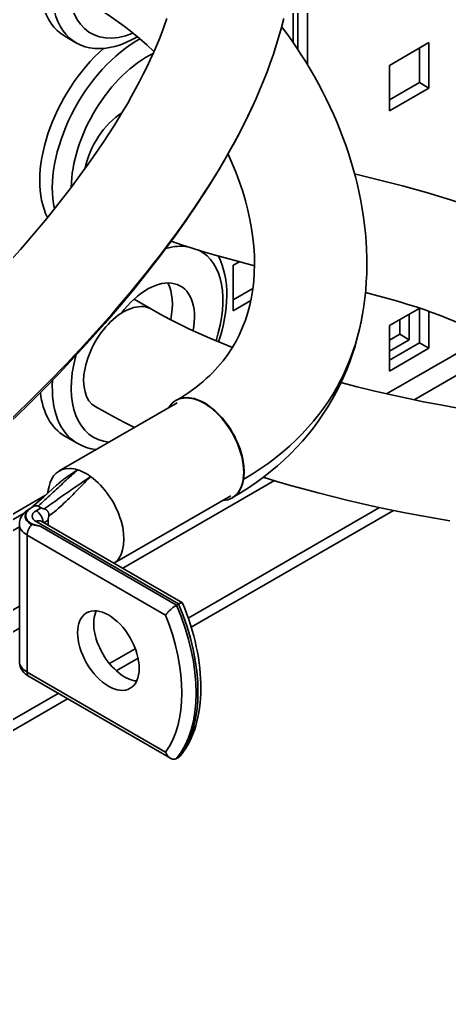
# Model space of a CAD drawing. Header units: millimetres. Extents: x -116965 to 323937, y 291661 to 566926.
# Drawn here: x -17536 to -17444.3, y 313924.2 to 314131.2 of the extents above; entities that cross this region are included whole.
import ezdxf

# ---------------------------------------------------------------- set-up
doc = ezdxf.new("R2010")
doc.units = ezdxf.units.MM
doc.layers.add('Visible Edges(Schneider)', color=7, linetype='Continuous', lineweight=35)
doc.layers.add('Visible Tangent Edges(Schneider)', color=7, linetype='Continuous', lineweight=35)

msp = doc.modelspace()

# ---------------------------------------------------------------- linework, layer by layer
at = {"layer": 'Visible Edges(Schneider)'}
for p, q in [((-17474.620172, 314150.191033), (-17474.620172, 314121.55403)), ((-17476.640477, 314124.740593), (-17476.640477, 314149.024609)), ((-17477.65063, 314126.237529), (-17477.65063, 314146.120498)), ((-17523.842807, 314126.172173), (-17526.368188, 314127.630202)), ((-17457.094026, 314121.409529), (-17448.70976, 314126.250187)), ((-17450.730065, 314117.735294), (-17450.730065, 314125.083763)), ((-17448.70976, 314126.250187), (-17448.70976, 314116.56887)), ((-17457.094026, 314111.728212), (-17457.094026, 314121.409529)), ((-17457.094026, 314114.061059), (-17450.730065, 314117.735294)), ((-17450.730065, 314117.735294), (-17448.70976, 314116.56887)), ((-17448.70976, 314116.56887), (-17457.094026, 314111.728212)), ((-17490.42906, 314078.835064), (-17489.131703, 314079.584093)), ((-17490.42906, 314069.153747), (-17490.42906, 314078.835064)), ((-17490.42906, 314071.486595), (-17486.241508, 314073.904279)), ((-17511.593475, 314071.637984), (-17507.870927, 314069.48877)), ((-17486.686144, 314071.314721), (-17490.42906, 314069.153747)), ((-17457.094026, 314066.004403), (-17450.673033, 314069.711566)), ((-17450.730065, 314062.330169), (-17450.730065, 314069.678638)), ((-17454.922198, 314064.167286), (-17454.922198, 314067.258309)), ((-17452.901893, 314068.424733), (-17452.901893, 314063.000862)), ((-17448.70976, 314069.038977), (-17448.70976, 314061.163745)), ((-17457.094026, 314056.323087), (-17457.094026, 314066.004403)), ((-17457.094026, 314062.913381), (-17454.922198, 314064.167286)), ((-17452.901893, 314063.000862), (-17457.094026, 314060.580533)), ((-17452.901893, 314063.000862), (-17454.922198, 314064.167286)), ((-17457.094026, 314058.655934), (-17450.730065, 314062.330169)), ((-17448.70976, 314061.163745), (-17457.094026, 314056.323087)), ((-17450.730065, 314062.330169), (-17448.70976, 314061.163745)), ((-17502.378437, 314049.578338), (-17527.531235, 314035.056363)), ((-17502.550279, 314050.109261), (-17502.651294, 314050.05094)), ((-17526.368188, 314042.481273), (-17523.684756, 314040.931993)), ((-17583.211571, 313999.430772), (-17530.431634, 314029.903282)), ((-17490.949865, 314029.783471), (-17515.739327, 314015.471269)), ((-17490.575993, 314029.36919), (-17490.677008, 314029.310869)), ((-17583.211571, 313998.264348), (-17535.026073, 314026.084258)), ((-17533.521545, 314027.174324), (-17533.945597, 314026.929498)), ((-17531.413399, 314027.200171), (-17532.045384, 314027.565048)), ((-17459.239782, 314027.265029), (-17500.017818, 314003.721819)), ((-17456.269547, 314026.647048), (-17499.381049, 314001.75661)), ((-17536.021231, 313994.513429), (-17536.021231, 314023.674021)), ((-17531.42839, 314024.382292), (-17531.398679, 314024.363366)), ((-17531.398679, 314024.363366), (-17501.278196, 314006.973297)), ((-17529.89817, 314023.497047), (-17529.89817, 314024.575718)), ((-17536.021231, 314023.176856), (-17583.211571, 313995.9315)), ((-17515.431124, 314015.753405), (-17515.838676, 314015.379795)), ((-17502.509954, 314006.493161), (-17502.105893, 314006.726446)), ((-17511.316033, 313997.198792), (-17516.817226, 313994.022676)), ((-17510.725242, 313995.207038), (-17515.387712, 313992.515159)), ((-17533.945597, 313991.257952), (-17503.825114, 313973.867883)), ((-17527.775733, 313987.695779), (-17633.719198, 313926.529291)), ((-17525.755428, 313986.529355), (-17633.719198, 313924.196444)), ((-17502.105893, 313974.066582), (-17502.509954, 313973.833298))]:
    msp.add_line(p, q, dxfattribs=at)
at = {"layer": 'Visible Edges(Schneider)', "flags": 128}
for points in [[(-17520.666384, 314134.371717), (-17518.879049, 314133.301911), (-17517.123235, 314132.175328), (-17515.400446, 314130.994038), (-17513.712144, 314129.7602), (-17512.059814, 314128.475825), (-17510.444978, 314127.143084), (-17508.869081, 314125.764034), (-17507.333645, 314124.340755)], [(-17504.576037, 314131.418137), (-17505.075152, 314129.982366), (-17505.612242, 314128.529965), (-17506.187039, 314127.061579), (-17506.799367, 314125.577998), (-17507.448959, 314124.079978), (-17508.135601, 314122.568198), (-17508.859024, 314121.04348), (-17509.618659, 314119.50661), (-17510.413958, 314117.958249), (-17511.24441, 314116.39897), (-17512.109456, 314114.829496), (-17513.008557, 314113.250405), (-17513.941192, 314111.662398), (-17514.906793, 314110.066082), (-17515.904821, 314108.462102), (-17516.934735, 314106.851146), (-17517.996027, 314105.233812), (-17519.088107, 314103.610804), (-17520.210466, 314101.982651), (-17521.362409, 314100.349954), (-17522.543282, 314098.713314), (-17524.989331, 314095.429838), (-17527.543516, 314092.136379), (-17530.20081, 314088.83693), (-17532.956096, 314085.5355), (-17535.804318, 314082.236201), (-17538.740378, 314078.94292)], [(-17479.680534, 314131.372028), (-17480.161923, 314129.471813), (-17480.689024, 314127.573984), (-17481.260535, 314125.678725), (-17481.875128, 314123.786046), (-17482.531742, 314121.895826), (-17483.229472, 314120.008053), (-17483.967471, 314118.12266), (-17484.744851, 314116.23967), (-17485.560718, 314114.359011), (-17486.414194, 314112.480732), (-17487.304412, 314110.604756), (-17488.230468, 314108.731116), (-17489.191522, 314106.859773), (-17490.186659, 314104.990688), (-17491.215177, 314103.123856), (-17492.27643, 314101.259304), (-17493.369773, 314099.397194), (-17494.494568, 314097.537625), (-17495.650153, 314095.680682), (-17496.835862, 314093.826514), (-17498.051088, 314091.975239), (-17500.567346, 314088.281803), (-17503.193745, 314084.601322), (-17505.925063, 314080.934785), (-17508.756436, 314077.283453), (-17511.683161, 314073.649286), (-17514.700471, 314070.034113), (-17517.803596, 314066.43992), (-17520.987779, 314062.868475), (-17524.248259, 314059.321725), (-17527.580268, 314055.801655), (-17530.979106, 314052.310536), (-17534.440128, 314048.850714), (-17537.958576, 314045.424535)], [(-17480.113197, 314129.656036), (-17479.026376, 314128.185236), (-17477.969131, 314126.69745), (-17476.941769, 314125.193323), (-17475.944579, 314123.673511), (-17474.97787, 314122.138571), (-17474.042027, 314120.589081), (-17473.137416, 314119.025586), (-17472.264442, 314117.448697), (-17471.423451, 314115.858972), (-17470.614829, 314114.256944), (-17469.838941, 314112.64318), (-17469.096213, 314111.018259), (-17468.38697, 314109.382725), (-17467.711706, 314107.73713), (-17467.07089, 314106.081946), (-17466.465055, 314104.417791), (-17465.894728, 314102.745126), (-17465.360364, 314101.064525), (-17464.862521, 314099.376509), (-17464.401651, 314097.681652), (-17463.978314, 314095.980476), (-17463.593048, 314094.27345), (-17463.246548, 314092.561172), (-17462.939488, 314090.844234), (-17462.672561, 314089.123325), (-17462.446461, 314087.399046), (-17462.261901, 314085.67194), (-17462.119508, 314083.942705), (-17462.020041, 314082.21189), (-17461.964195, 314080.480074), (-17461.952866, 314078.748107), (-17461.986863, 314077.016881), (-17462.067005, 314075.287267), (-17462.19412, 314073.560301), (-17462.369055, 314071.836828), (-17462.592602, 314070.117815), (-17462.865627, 314068.404142), (-17463.188987, 314066.696815), (-17463.56355, 314064.997024), (-17463.989999, 314063.306211), (-17464.46899, 314061.625776), (-17465.001119, 314059.957154), (-17465.587042, 314058.301793), (-17466.227385, 314056.661187), (-17466.922784, 314055.03666), (-17467.673778, 314053.429927), (-17468.480532, 314051.84266), (-17469.343131, 314050.276578), (-17470.261595, 314048.733384), (-17471.235982, 314047.214757), (-17472.26634, 314045.722394), (-17473.352746, 314044.258074), (-17474.49494, 314042.823872), (-17475.692344, 314041.421055), (-17476.94438, 314040.050693), (-17478.250479, 314038.713969), (-17479.610055, 314037.412058), (-17481.022528, 314036.146116), (-17482.487331, 314034.917282), (-17484.003895, 314033.726721), (-17485.571613, 314032.575549), (-17487.189946, 314031.464969), (-17488.858278, 314030.396069), (-17490.57599, 314029.369185)], [(-17491.548566, 314102.531637), (-17490.651816, 314100.541519), (-17489.830516, 314098.54506), (-17489.085456, 314096.546343), (-17488.417214, 314094.549083), (-17487.826311, 314092.557051), (-17487.313285, 314090.573985), (-17486.878686, 314088.603695), (-17486.523063, 314086.649924), (-17486.246965, 314084.716393), (-17486.050922, 314082.806923), (-17485.935463, 314080.925224), (-17485.899713, 314079.076173), (-17485.942486, 314077.262535), (-17486.063715, 314075.485094), (-17486.263245, 314073.744852), (-17486.54102, 314072.042642), (-17486.896913, 314070.379304), (-17487.330818, 314068.755846), (-17487.84262, 314067.17309), (-17488.432233, 314065.631942), (-17489.09956, 314064.133238), (-17489.845217, 314062.67631), (-17490.672846, 314061.25772), (-17491.586397, 314059.876323), (-17492.589839, 314058.530984), (-17493.126515, 314057.871543), (-17493.687121, 314057.220713), (-17494.272245, 314056.578342), (-17494.882695, 314055.944164), (-17495.519281, 314055.318512), (-17496.182774, 314054.701476), (-17496.873914, 314054.093461), (-17497.593484, 314053.494607), (-17498.342234, 314052.905235), (-17499.120934, 314052.325592), (-17499.930308, 314051.755894), (-17500.771164, 314051.196474), (-17501.644244, 314050.647471), (-17502.550281, 314050.109264)], [(-17464.563081, 314098.291847), (-17459.491413, 314097.066896), (-17454.384814, 314095.763622), (-17451.824752, 314095.071338), (-17449.263611, 314094.345771), (-17446.703934, 314093.582206), (-17444.148265, 314092.776036), (-17441.599166, 314091.922556), (-17439.058708, 314091.016733), (-17436.529993, 314090.052815), (-17434.016519, 314089.025101), (-17431.521869, 314087.927741), (-17429.049597, 314086.755045), (-17426.60323, 314085.50115), (-17424.186323, 314084.160321)], [(-17503.644375, 314083.985754), (-17501.436092, 314083.221099), (-17499.221874, 314082.494286), (-17497.003207, 314081.802192), (-17494.781745, 314081.141722), (-17490.337184, 314079.903623), (-17485.901524, 314078.755583)], [(-17493.574869, 314062.549197), (-17493.178205, 314063.794491), (-17492.829569, 314065.039228), (-17492.530087, 314066.280456), (-17492.280881, 314067.515224), (-17492.083074, 314068.740582), (-17491.93779, 314069.953577), (-17491.845974, 314071.15143), (-17491.808659, 314072.331515), (-17491.826995, 314073.491181), (-17491.902128, 314074.627776), (-17492.035209, 314075.738646), (-17492.227382, 314076.821143), (-17492.479995, 314077.872654), (-17492.794524, 314078.88987), (-17493.172309, 314079.869076), (-17493.614689, 314080.806561)], [(-17462.239715, 314073.061845), (-17458.540195, 314072.078605), (-17456.72762, 314071.571245), (-17454.941962, 314071.05157), (-17453.1848, 314070.518136), (-17451.457742, 314069.969623), (-17449.76236, 314069.404579), (-17448.100551, 314068.82181), (-17446.473798, 314068.220392), (-17444.883229, 314067.599574), (-17443.329951, 314066.958482), (-17441.814996, 314066.296311), (-17440.3395, 314065.612203), (-17438.904551, 314064.905408), (-17437.51121, 314064.175025), (-17436.160613, 314063.420242)], [(-17507.870928, 314069.488754), (-17506.008548, 314068.442297), (-17504.05488, 314067.400578), (-17502.01347, 314066.365468), (-17499.887785, 314065.338878), (-17497.681371, 314064.322611), (-17495.397734, 314063.318625), (-17493.040382, 314062.3287), (-17490.61282, 314061.354704)], [(-17467.470009, 314053.852434), (-17464.038398, 314052.962624), (-17460.556866, 314052.109933), (-17457.030249, 314051.295776), (-17453.463287, 314050.52151), (-17449.860699, 314049.78839), (-17446.227188, 314049.097619), (-17442.567455, 314048.45051), (-17438.886219, 314047.848274), (-17435.188201, 314047.292146), (-17431.478036, 314046.783245), (-17427.760491, 314046.3227), (-17424.040249, 314045.911633), (-17420.322049, 314045.551203), (-17416.610603, 314045.242437), (-17412.910629, 314044.986393), (-17409.226985, 314044.784072)], [(-17519.845199, 314048.748685), (-17517.827006, 314047.610045), (-17515.757658, 314046.494219), (-17513.638312, 314045.400764), (-17511.470105, 314044.329267)], [(-17523.684756, 314040.931993), (-17522.743574, 314040.450828), (-17521.757713, 314040.065535), (-17520.735753, 314039.776886), (-17519.686273, 314039.585655)], [(-17528.084584, 314032.016137), (-17530.801513, 314029.571732), (-17533.569105, 314027.133093)], [(-17484.030763, 314033.706325), (-17481.14971, 314032.829741), (-17478.232397, 314031.979187), (-17475.28073, 314031.154985), (-17472.29656, 314030.357603), (-17469.281774, 314029.587285), (-17466.2383, 314028.844588), (-17463.168083, 314028.129967), (-17460.073069, 314027.443924), (-17456.955223, 314026.786992), (-17453.816492, 314026.159649), (-17450.658821, 314025.562353), (-17447.484157, 314024.995691), (-17444.294522, 314024.46012)], [(-17530.032261, 314030.262381), (-17529.870398, 314030.98829), (-17529.703069, 314031.750035)], [(-17533.945597, 314026.929498), (-17534.333112, 314026.682415), (-17534.701595, 314026.395182), (-17535.045986, 314026.06291), (-17535.358569, 314025.680605), (-17535.627702, 314025.24529), (-17535.838472, 314024.758114), (-17535.974063, 314024.228303), (-17536.021231, 314023.674021)], [(-17533.376566, 314023.634916), (-17533.555605, 314023.727105), (-17533.723009, 314023.82489), (-17533.878715, 314023.927785), (-17534.022637, 314024.035319), (-17534.154712, 314024.147005), (-17534.274862, 314024.262366), (-17534.383015, 314024.380923), (-17534.4791, 314024.502195), (-17534.563038, 314024.625704), (-17534.634761, 314024.750968), (-17534.694195, 314024.87751), (-17534.741268, 314025.004846), (-17534.775906, 314025.132499), (-17534.798031, 314025.259992), (-17534.807575, 314025.386842), (-17534.804466, 314025.512569), (-17534.788909, 314025.636667), (-17534.762357, 314025.758674), (-17534.725259, 314025.878437), (-17534.677873, 314025.99584), (-17534.620447, 314026.11077), (-17534.553256, 314026.2231), (-17534.476544, 314026.332721), (-17534.39058, 314026.439511)], [(-17533.33059, 314023.760433), (-17533.5284, 314023.87188), (-17533.711679, 314023.990789), (-17533.88004, 314024.116453), (-17534.033082, 314024.248167), (-17534.170429, 314024.385219), (-17534.291682, 314024.526907), (-17534.396462, 314024.672516), (-17534.484376, 314024.821342), (-17534.55503, 314024.972678), (-17534.608046, 314025.12581), (-17534.643031, 314025.280035), (-17534.659832, 314025.434607), (-17534.659102, 314025.588768), (-17534.641311, 314025.741901), (-17534.606914, 314025.893389), (-17534.556361, 314026.042618), (-17534.490103, 314026.188976), (-17534.408591, 314026.331849), (-17534.31193, 314026.471094), (-17534.195464, 314026.612052), (-17534.056526, 314026.755076), (-17533.893749, 314026.898469), (-17533.705751, 314027.040539), (-17533.491165, 314027.179588)], [(-17534.390286, 314026.437484), (-17533.98662, 314026.832983), (-17533.520531, 314027.162894)], [(-17533.491165, 314027.179588), (-17533.492407, 314027.178924), (-17533.493646, 314027.178256), (-17533.494885, 314027.177586), (-17533.496121, 314027.176913), (-17533.497357, 314027.176238), (-17533.49859, 314027.17556), (-17533.499822, 314027.174879), (-17533.501053, 314027.174195), (-17533.502282, 314027.173509), (-17533.503509, 314027.17282), (-17533.504735, 314027.172128), (-17533.50596, 314027.171434), (-17533.507183, 314027.170737), (-17533.508404, 314027.170038), (-17533.509624, 314027.169335), (-17533.510842, 314027.16863), (-17533.512059, 314027.167923), (-17533.513274, 314027.167212), (-17533.514487, 314027.166499), (-17533.515699, 314027.165784), (-17533.51691, 314027.165065), (-17533.518118, 314027.164344), (-17533.519326, 314027.16362), (-17533.520532, 314027.162894)], [(-17533.491148, 314027.179578), (-17533.447154, 314027.211133), (-17533.400953, 314027.243304), (-17533.352679, 314027.275847), (-17533.302474, 314027.308515), (-17533.25048, 314027.341062), (-17533.196831, 314027.373244), (-17533.141666, 314027.404817), (-17533.085124, 314027.435534), (-17533.027351, 314027.465146), (-17532.96848, 314027.493412), (-17532.908651, 314027.520084), (-17532.848004, 314027.544916), (-17532.786041, 314027.567887), (-17532.721247, 314027.589167), (-17532.654015, 314027.608095), (-17532.584846, 314027.623969), (-17532.514264, 314027.636073), (-17532.442581, 314027.643716), (-17532.370189, 314027.646127), (-17532.297771, 314027.642477), (-17532.227588, 314027.632263), (-17532.161179, 314027.615469), (-17532.100143, 314027.592716), (-17532.045382, 314027.565049)], [(-17530.731663, 314026.964695), (-17530.762774, 314026.971622), (-17530.793851, 314026.978768), (-17530.824868, 314026.986136), (-17530.85579, 314026.993734), (-17530.88659, 314027.001564), (-17530.91725, 314027.009626), (-17530.947738, 314027.017926), (-17530.978032, 314027.026477), (-17531.008175, 314027.035294), (-17531.038134, 314027.044386), (-17531.06787, 314027.053756), (-17531.097353, 314027.063406), (-17531.126535, 314027.073345), (-17531.155389, 314027.083573), (-17531.183878, 314027.094092), (-17531.21196, 314027.10491), (-17531.239597, 314027.11603), (-17531.266692, 314027.127422), (-17531.293056, 314027.139027), (-17531.318676, 314027.150838), (-17531.34353, 314027.162861), (-17531.367615, 314027.175089), (-17531.390908, 314027.187526), (-17531.413397, 314027.200172)], [(-17530.731663, 314026.964695), (-17530.647606, 314026.943228), (-17530.565476, 314026.916066), (-17530.485496, 314026.883241), (-17530.407877, 314026.844793), (-17530.332842, 314026.800755), (-17530.260977, 314026.751446), (-17530.192867, 314026.69733), (-17530.128703, 314026.638653), (-17530.06865, 314026.57567), (-17530.012902, 314026.508622), (-17529.961684, 314026.437836), (-17529.91536, 314026.363895), (-17529.874055, 314026.287121), (-17529.837875, 314026.207803), (-17529.806929, 314026.126225), (-17529.781324, 314026.042674), (-17529.761184, 314025.957556), (-17529.746622, 314025.871429), (-17529.737657, 314025.784561), (-17529.734297, 314025.697203), (-17529.736531, 314025.609875), (-17529.744265, 314025.523081), (-17529.757406, 314025.436978), (-17529.775833, 314025.351738)], [(-17533.33059, 314023.760433), (-17533.332637, 314023.755209), (-17533.334675, 314023.749984), (-17533.336702, 314023.744757), (-17533.338716, 314023.739531), (-17533.34072, 314023.734303), (-17533.342709, 314023.729076), (-17533.344693, 314023.723844), (-17533.346659, 314023.718617), (-17533.348619, 314023.713385), (-17533.350565, 314023.708155), (-17533.352497, 314023.702926), (-17533.354419, 314023.697695), (-17533.356331, 314023.692463), (-17533.358229, 314023.687232), (-17533.360117, 314023.682), (-17533.36199, 314023.676769), (-17533.363855, 314023.671537), (-17533.365704, 314023.666306), (-17533.367544, 314023.661074), (-17533.369375, 314023.655841), (-17533.371191, 314023.650609), (-17533.372992, 314023.645379), (-17533.374784, 314023.640148), (-17533.376566, 314023.634916)], [(-17531.60499, 314023.29119), (-17531.683429, 314023.30878), (-17531.761356, 314023.326071), (-17531.838679, 314023.34305), (-17531.915323, 314023.35969), (-17531.991188, 314023.375983), (-17532.066545, 314023.391992), (-17532.141826, 314023.407813), (-17532.216993, 314023.423434), (-17532.292013, 314023.438844), (-17532.366853, 314023.454027), (-17532.441482, 314023.468968), (-17532.515859, 314023.483658), (-17532.589949, 314023.498084), (-17532.663724, 314023.512229), (-17532.737149, 314023.52608), (-17532.810187, 314023.539626), (-17532.882799, 314023.552856), (-17532.954962, 314023.565751), (-17533.026635, 314023.578299), (-17533.097782, 314023.590491), (-17533.168372, 314023.602309), (-17533.238369, 314023.613743), (-17533.307742, 314023.624776), (-17533.376449, 314023.6354)], [(-17531.60499, 314023.29119), (-17531.682922, 314023.308903), (-17531.760467, 314023.32681), (-17531.837599, 314023.344911), (-17531.914306, 314023.363196), (-17531.990568, 314023.381663), (-17532.066364, 314023.400307), (-17532.141683, 314023.419119), (-17532.216502, 314023.438099), (-17532.290796, 314023.457244), (-17532.364558, 314023.476542), (-17532.437764, 314023.495993), (-17532.510397, 314023.51559), (-17532.582442, 314023.535327), (-17532.653873, 314023.555204), (-17532.724675, 314023.575213), (-17532.79483, 314023.59535), (-17532.86432, 314023.615608), (-17532.933123, 314023.635987), (-17533.001229, 314023.656475), (-17533.068616, 314023.677071), (-17533.13526, 314023.697772), (-17533.201148, 314023.718571), (-17533.266262, 314023.739462), (-17533.330583, 314023.76044)], [(-17529.898168, 314024.575719), (-17529.897896, 314024.603482), (-17529.897074, 314024.631921), (-17529.895718, 314024.661019), (-17529.893845, 314024.690758), (-17529.891462, 314024.721125), (-17529.888592, 314024.751975), (-17529.885268, 314024.783186), (-17529.881507, 314024.814725), (-17529.877337, 314024.846557), (-17529.872775, 314024.878652), (-17529.867839, 314024.910981), (-17529.862551, 314024.943509), (-17529.856939, 314024.976203), (-17529.851021, 314025.00903), (-17529.844812, 314025.04196), (-17529.838339, 314025.074963), (-17529.831587, 314025.108167), (-17529.824517, 314025.141786), (-17529.817141, 314025.17581), (-17529.809458, 314025.210233), (-17529.801482, 314025.245045), (-17529.793212, 314025.28024), (-17529.784661, 314025.315806), (-17529.775833, 314025.351738)], [(-17502.509952, 314006.493163), (-17502.618075, 314006.428787), (-17502.729162, 314006.358853), (-17502.842783, 314006.283686), (-17502.958503, 314006.203608), (-17503.075883, 314006.118959), (-17503.193769, 314006.030615), (-17503.311248, 314005.939359), (-17503.42794, 314005.845585), (-17503.543456, 314005.74969), (-17503.657423, 314005.652071), (-17503.769204, 314005.55335), (-17503.878083, 314005.454264), (-17503.983808, 314005.355143), (-17504.086134, 314005.256307), (-17504.184822, 314005.158083), (-17504.279624, 314005.060789), (-17504.370216, 314004.964844), (-17504.456296, 314004.870628), (-17504.53771, 314004.778394), (-17504.614292, 314004.688391), (-17504.685852, 314004.600899), (-17504.752237, 314004.516159), (-17504.813295, 314004.434398), (-17504.868895, 314004.355826)], [(-17501.223758, 314006.911232), (-17501.232799, 314006.92925), (-17501.244314, 314006.945298), (-17501.258314, 314006.959331), (-17501.274823, 314006.9713), (-17501.293859, 314006.981161), (-17501.315443, 314006.988865), (-17501.339583, 314006.994363), (-17501.366224, 314006.997595), (-17501.395335, 314006.998535), (-17501.426913, 314006.99715), (-17501.460941, 314006.993415), (-17501.4974, 314006.987303), (-17501.53629, 314006.978784), (-17501.577592, 314006.967831), (-17501.621297, 314006.954419), (-17501.667362, 314006.938526), (-17501.715535, 314006.920224), (-17501.765723, 314006.89954), (-17501.817868, 314006.876491), (-17501.871912, 314006.851099), (-17501.927791, 314006.823378), (-17501.985453, 314006.793352), (-17502.044842, 314006.761035), (-17502.105892, 314006.726447)], [(-17501.223763, 314006.911226), (-17500.760418, 314005.75129), (-17500.324311, 314004.588155), (-17499.915932, 314003.423138), (-17499.535767, 314002.257545), (-17499.184308, 314001.09269), (-17498.862046, 313999.929882), (-17498.569461, 313998.770435), (-17498.306939, 313997.61564), (-17498.074813, 313996.466747), (-17497.873404, 313995.325002), (-17497.703049, 313994.191647), (-17497.564061, 313993.067925), (-17497.456777, 313991.955085), (-17497.381461, 313990.854339), (-17497.338327, 313989.766835), (-17497.32759, 313988.693723), (-17497.349459, 313987.63614), (-17497.404144, 313986.595231), (-17497.491848, 313985.572139), (-17497.612792, 313984.567977), (-17497.767127, 313983.583822), (-17497.95501, 313982.620816), (-17498.176577, 313981.680107), (-17498.431987, 313980.762831), (-17498.721379, 313979.870129), (-17499.044916, 313979.00314), (-17499.4028, 313978.163038), (-17499.794915, 313977.351231), (-17500.221097, 313976.569148), (-17500.681181, 313975.818228), (-17501.175003, 313975.099906), (-17501.702397, 313974.415615)], [(-17536.021231, 313994.513428), (-17535.974066, 313993.959148), (-17535.838471, 313993.429335), (-17535.627701, 313992.942159), (-17535.358572, 313992.506844), (-17535.045986, 313992.124541), (-17534.701598, 313991.792269), (-17534.333112, 313991.505035), (-17533.945597, 313991.257951)], [(-17504.868895, 313975.195233), (-17504.813295, 313975.059058), (-17504.752237, 313974.926583), (-17504.685852, 313974.798214), (-17504.614292, 313974.674345), (-17504.53771, 313974.555414), (-17504.456296, 313974.441878), (-17504.370216, 313974.334163), (-17504.279624, 313974.232692), (-17504.184822, 313974.138015), (-17504.086134, 313974.050669), (-17503.983808, 313973.97109), (-17503.878083, 313973.899715), (-17503.769204, 313973.836982), (-17503.657423, 313973.783333), (-17503.543456, 313973.739381), (-17503.42794, 313973.705604), (-17503.311248, 313973.682321), (-17503.193769, 313973.669858), (-17503.075883, 313973.668537), (-17502.958503, 313973.678624), (-17502.842783, 313973.700161), (-17502.729162, 313973.733125), (-17502.618075, 313973.777508), (-17502.509952, 313973.8333)], [(-17501.702395, 313974.415613), (-17501.717221, 313974.397695), (-17501.732232, 313974.380054), (-17501.747424, 313974.362693), (-17501.7628, 313974.345615), (-17501.778353, 313974.32882), (-17501.794089, 313974.312307), (-17501.809999, 313974.296086), (-17501.826083, 313974.280159), (-17501.842337, 313974.26452), (-17501.858767, 313974.249178), (-17501.875365, 313974.234133), (-17501.892133, 313974.219385), (-17501.909071, 313974.204937), (-17501.92617, 313974.190795), (-17501.943429, 313974.176963), (-17501.960856, 313974.163436), (-17501.97844, 313974.15022), (-17501.996185, 313974.137313), (-17502.014084, 313974.124726), (-17502.032142, 313974.112457), (-17502.050352, 313974.100503), (-17502.068716, 313974.088871), (-17502.087232, 313974.077564), (-17502.105892, 313974.066585)]]:
    msp.add_lwpolyline(points, dxfattribs=at)
at = {"layer": 'Visible Edges(Schneider)'}
for centre, major_axis, start_param, end_param in [((-17510.985664, 314148.441398), (-12.857143, -22.269225), 3.913532157, 7.0745024022), ((-17513.511045, 314149.899427), (-12.857143, -22.269225), 4.1806436317, 6.2831853072), ((-17509.628486, 314147.657831), (-11.194947, -19.390216), 3.8321657128, 6.9294847064), ((-17513.511045, 314107.324963), (-12.857143, -22.269225), 4.1806436317, 5.927593327), ((-17508.807308, 314104.609258), (-7.142857, -12.371791), 4.4524989759, 4.5062698829), ((-17508.807308, 314062.034794), (7.142857, 12.371791), 5.2574198009, 7.6478625365), ((-17513.511045, 314064.750498), (7.142857, 12.371791), 5.2274869686, 5.9476638069), ((-17513.511045, 314064.750498), (-12.857143, -22.269225), 5.6221208275, 6.2831853072), ((-17496.664151, 314039.680905), (-5.987143, 10.370036), 2.8385273771, 6.5862505837), ((-17521.816949, 314025.15893), (-5.714286, 9.897433), 5.9527273295, 6.8484004889), ((-17521.816949, 314025.15893), (-5.714286, 9.897433), 5.7171226176, 5.9527273295), ((-17521.816949, 314025.15893), (5.714286, -9.897433), 2.3561944902, 2.575529964), ((-17521.816949, 314025.15893), (5.714286, -9.897433), 2.235357511, 2.3561944902), ((-17521.816949, 314025.15893), (5.714286, -9.897433), 0.1257461743, 2.235357511), ((-17513.612061, 313998.789238), (-4.642857, 8.041664), 0.378870428, 2.7627222256)]:
    msp.add_ellipse(centre, major_axis=major_axis, ratio=0.5773502692, start_param=start_param, end_param=end_param, dxfattribs=at)
msp.add_ellipse((-17517.046579, 313996.806318), major_axis=(-4.642857, 8.041664), ratio=0.5773502692, dxfattribs=at)
at = {"layer": 'Visible Tangent Edges(Schneider)'}
for p, q in [((-17457.744614, 314051.456738), (-17436.594203, 314063.667934)), ((-17432.005583, 314061.65148), (-17451.859102, 314050.189046)), ((-17481.66134, 314032.982715), (-17513.994585, 314014.315108)), ((-17531.413399, 314027.200171), (-17532.470107, 314026.59008)), ((-17532.470107, 314024.257233), (-17502.105893, 314006.726446)), ((-17530.832326, 314024.036382), (-17529.89817, 314024.575718)), ((-17531.604992, 314023.291189), (-17502.509954, 314006.493161)), ((-17534.389397, 314021.399495), (-17504.868896, 314004.355826)), ((-17534.389397, 314021.399495), (-17534.389397, 313992.238903)), ((-17624.829151, 313954.990436), (-17536.021231, 314006.263713)), ((-17536.021231, 314001.598018), (-17624.020166, 313950.791809)), ((-17504.868896, 313975.195233), (-17534.389397, 313992.238903))]:
    msp.add_line(p, q, dxfattribs=at)
at = {"layer": 'Visible Tangent Edges(Schneider)', "flags": 128}
for points in [[(-17486.309988, 314112.707053), (-17487.025164, 314111.18723), (-17487.766708, 314109.665656), (-17488.534233, 314108.142462), (-17489.327317, 314106.617806), (-17490.145572, 314105.091888), (-17490.988586, 314103.564845), (-17491.855964, 314102.036874), (-17492.74729, 314100.508136), (-17493.662142, 314098.978763), (-17494.600123, 314097.448973), (-17495.56085, 314095.918855), (-17496.543888, 314094.388693), (-17497.548842, 314092.858547), (-17498.575308, 314091.328607), (-17499.622881, 314089.799084), (-17500.691128, 314088.270129), (-17501.779682, 314086.741863), (-17502.88812, 314085.21451), (-17504.016038, 314083.688213), (-17505.163068, 314082.163184), (-17506.328816, 314080.639596), (-17507.512906, 314079.117721), (-17508.714944, 314077.597642), (-17509.934582, 314076.079649), (-17511.171426, 314074.56387), (-17512.4251, 314073.050532), (-17513.695199, 314071.539848), (-17514.981357, 314070.032005), (-17516.283198, 314068.527189), (-17517.600357, 314067.025587), (-17518.932429, 314065.527456), (-17520.279037, 314064.032934), (-17521.639817, 314062.542234), (-17523.014382, 314061.055554), (-17524.402338, 314059.573091), (-17525.803319, 314058.095011), (-17527.216938, 314056.621602), (-17528.642851, 314055.152955), (-17530.080612, 314053.689302), (-17531.529857, 314052.2309), (-17532.990247, 314050.777865), (-17534.46138, 314049.330453), (-17535.942877, 314047.888804), (-17537.434346, 314046.453177)], [(-17462.850079, 314068.487271), (-17463.156744, 314066.865325), (-17463.515585, 314065.253613), (-17463.927391, 314063.652992), (-17464.39301, 314062.064218), (-17464.913203, 314060.488175), (-17465.488809, 314058.925659), (-17466.120761, 314057.377609), (-17466.810062, 314055.845205), (-17467.557694, 314054.329482), (-17468.364698, 314052.831573), (-17469.232085, 314051.352553), (-17470.160857, 314049.893555), (-17471.152044, 314048.455621), (-17472.20664, 314047.039923), (-17473.325666, 314045.647497), (-17474.510103, 314044.279554), (-17475.760617, 314042.937458), (-17477.077776, 314041.622804), (-17478.462119, 314040.33715), (-17479.914196, 314039.082036), (-17481.434536, 314037.85906), (-17483.023718, 314036.669778), (-17484.682271, 314035.515786), (-17486.410745, 314034.398559), (-17488.209698, 314033.319776)], [(-17532.045382, 314027.565049), (-17531.678369, 314027.890003), (-17531.313113, 314028.215305), (-17530.949676, 314028.540927), (-17530.588119, 314028.866846), (-17530.228497, 314029.193033), (-17529.870851, 314029.519436), (-17529.515178, 314029.845986), (-17529.161491, 314030.172611), (-17528.809776, 314030.49923), (-17528.459944, 314030.825723), (-17528.11189, 314031.151956), (-17527.765431, 314031.477776), (-17527.420336, 314031.803001), (-17527.076228, 314032.127418), (-17526.732671, 314032.450799), (-17526.389137, 314032.772889), (-17526.044997, 314033.093452), (-17525.699645, 314033.4123), (-17525.352472, 314033.729245), (-17525.002876, 314034.044097), (-17524.650383, 314034.35676), (-17524.294933, 314034.667266), (-17523.936556, 314034.975643), (-17523.57527, 314035.281927)], [(-17523.57527, 314035.281927), (-17523.764192, 314035.165872), (-17523.953992, 314035.048614), (-17524.144558, 314034.930042), (-17524.335788, 314034.810039), (-17524.52757, 314034.688495), (-17524.719798, 314034.565296), (-17524.912365, 314034.440331), (-17525.105164, 314034.313484), (-17525.298085, 314034.184643), (-17525.491026, 314034.053696), (-17525.683841, 314033.920519), (-17525.876104, 314033.784976), (-17526.067606, 314033.647155), (-17526.258205, 314033.50718), (-17526.447766, 314033.365173), (-17526.636151, 314033.221256), (-17526.82322, 314033.075555), (-17527.008834, 314032.928192), (-17527.192859, 314032.779289), (-17527.375152, 314032.62897), (-17527.555577, 314032.477359), (-17527.733996, 314032.324578), (-17527.910284, 314032.170759), (-17528.084554, 314032.016169)], [(-17520.842814, 314033.859858), (-17521.248237, 314033.575019), (-17521.655227, 314033.290237), (-17522.063757, 314033.005505), (-17522.473802, 314032.720813), (-17522.885329, 314032.436154), (-17523.298206, 314032.151481), (-17523.712243, 314031.866739), (-17524.127253, 314031.581867), (-17524.543043, 314031.29681), (-17524.959392, 314031.011504), (-17525.376043, 314030.725876), (-17525.792741, 314030.439865), (-17526.209252, 314030.153405), (-17526.62535, 314029.86645), (-17527.040833, 314029.578955), (-17527.455525, 314029.290892), (-17527.869264, 314029.002234), (-17528.281937, 314028.712967), (-17528.693452, 314028.423093), (-17529.103732, 314028.132605), (-17529.512704, 314027.841507), (-17529.920351, 314027.549813), (-17530.326674, 314027.257537), (-17530.731663, 314026.964694)], [(-17529.775831, 314025.351738), (-17529.367001, 314025.691668), (-17528.958491, 314026.034388), (-17528.550663, 314026.380035), (-17528.143872, 314026.728752), (-17527.73852, 314027.080674), (-17527.335161, 314027.435792), (-17526.934375, 314027.794017), (-17526.536739, 314028.155262), (-17526.142874, 314028.519335), (-17525.753406, 314028.885801), (-17525.368937, 314029.254176), (-17524.989984, 314029.623793), (-17524.616991, 314029.993874), (-17524.250116, 314030.363494), (-17523.88943, 314030.731696), (-17523.534929, 314031.097393), (-17523.186095, 314031.459749), (-17522.842254, 314031.81811), (-17522.502733, 314032.171821), (-17522.166844, 314032.520234), (-17521.833679, 314032.863054), (-17521.502431, 314033.200463), (-17521.172382, 314033.532663), (-17520.842814, 314033.859858)]]:
    msp.add_lwpolyline(points, dxfattribs=at)
at = {"layer": 'Visible Tangent Edges(Schneider)'}
for centre, major_axis, start_param, end_param in [((-17510.827613, 314105.775682), (-12.857143, -22.269225), 3.8998400299, 5.7222865868), ((-17508.807308, 314104.609258), (-11.428571, -19.794866), 3.8460010559, 5.4882338835), ((-17513.85807, 314101.693199), (5.987143, 10.370036), 0.821849704, 2.1061236138), ((-17508.807308, 314062.034794), (11.428571, 19.794866), 0.2194519556, 0.5347433862), ((-17508.807308, 314062.034794), (11.428571, 19.794866), 5.0693970874, 6.3155211403), ((-17513.85807, 314059.118735), (-5.987143, -10.370036), 3.1415926536, 6.2831853072), ((-17508.807308, 314062.034794), (-11.428571, -19.794866), 5.1524837295, 6.5455986016), ((-17510.827613, 314063.201217), (-12.857143, -22.269225), 5.4194636667, 6.2831853072), ((-17496.563136, 314039.739226), (-5.987143, 10.370036), 3.1415926536, 6.2831853072), ((-17532.874168, 314025.073729), (-1.071429, 1.855769), 6.1253082231, 6.2831853072), ((-17530.449802, 314025.423657), (-2.857143, 0), 5.4977871438, 7.0685834706), ((-17532.470107, 314024.840445), (-1.071429, 1.855769), 4.0079594878, 5.4977871438), ((-17530.449802, 314023.674021), (-5.571429, 0), 0, 0.7853981634), ((-17532.874168, 314022.274313), (-1.071429, -1.855769), 4.2649532606, 5.4977871438), ((-17532.470107, 314022.507597), (1.071429, 1.855769), 0, 0.7853981634), ((-17524.523795, 314002.872926), (18.501475, -32.045496), 0.2143699311, 1.3564263957), ((-17524.119734, 314003.106211), (18.501475, -32.045496), 0.2143699311, 1.3564263957), ((-17526.039023, 314001.998108), (17.430047, -30.189727), 0.2475935923, 1.3232027345), ((-17530.449802, 313994.513429), (-5.571429, 0), 0, 0.7853981634), ((-17532.874168, 313993.11372), (-1.071429, -1.855769), 5.4977871438, 6.2831853072)]:
    msp.add_ellipse(centre, major_axis=major_axis, ratio=0.5773502692, start_param=start_param, end_param=end_param, dxfattribs=at)

doc.saveas('drawing.dxf')
